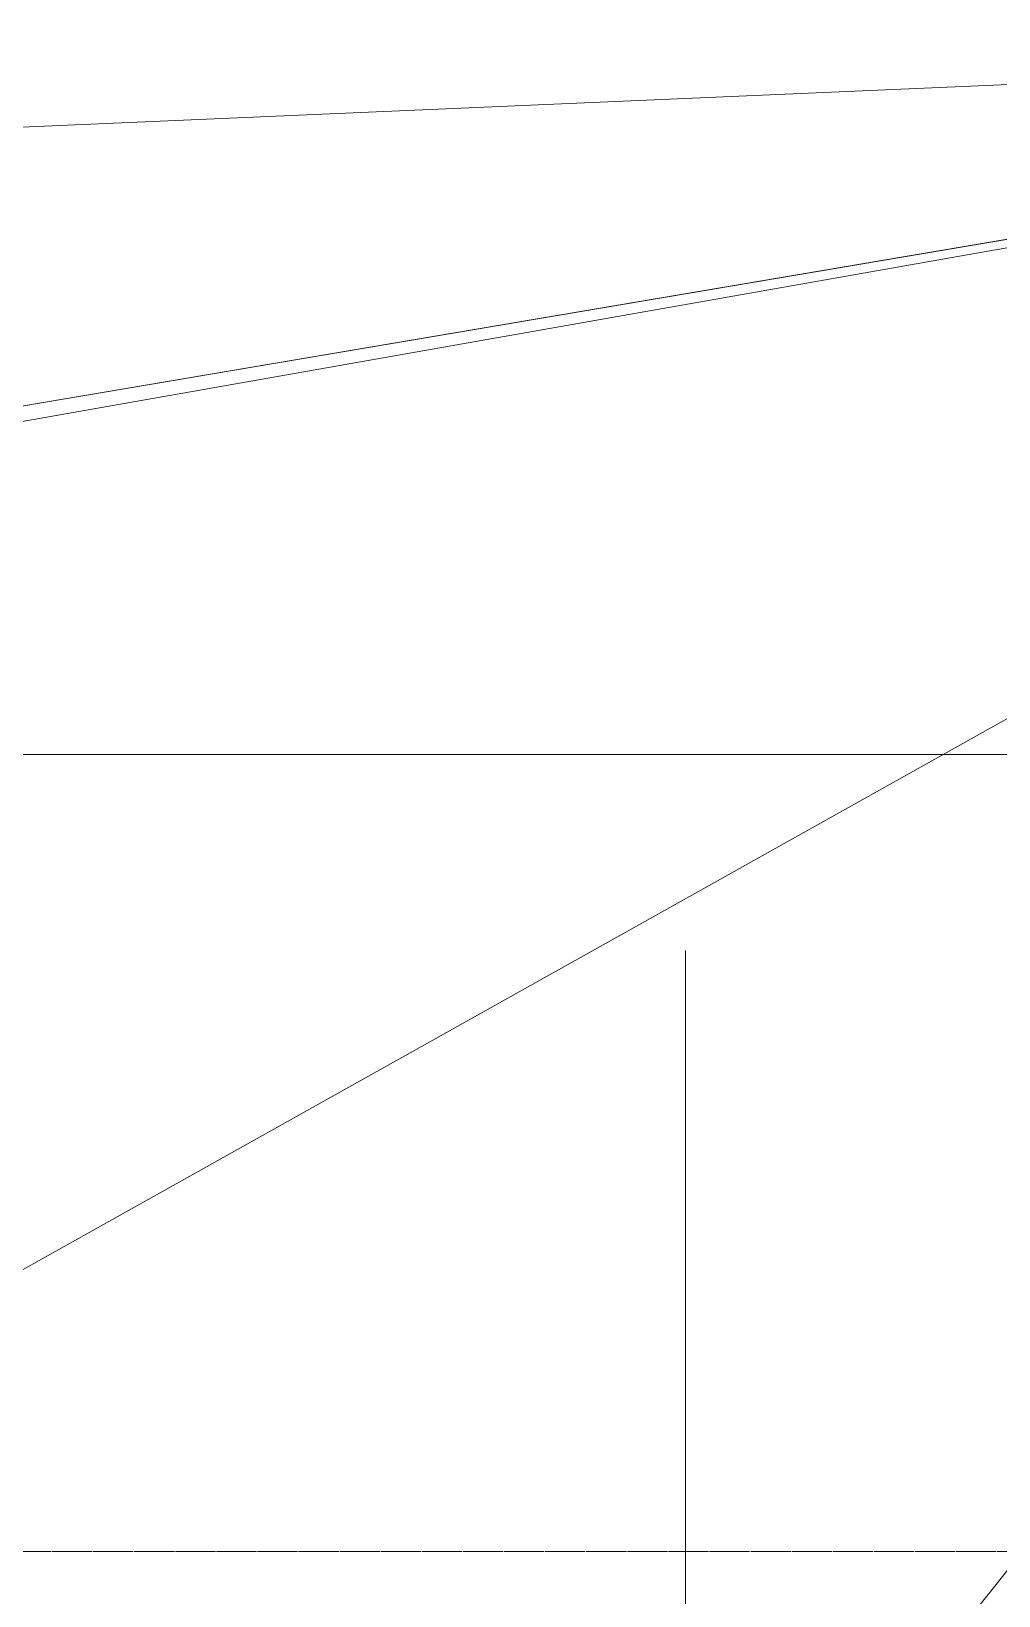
# Model space of a CAD drawing. Header units: millimetres. Extents: x -39236 to 34761, y -46566 to 21446.
# Drawn here: x 19621 to 20562, y 19923 to 21446 of the extents above; entities that cross this region are included whole.
import ezdxf

# ---------------------------------------------------------------- set-up
doc = ezdxf.new("R2010")
doc.units = ezdxf.units.MM
doc.linetypes.add('Center', pattern=[40, 10, -5, 20, -5])
for name, color, linetype, lineweight in [('A-DETL', 90, 'Continuous', 9), ('A-FLOR-LEVL', 51, 'Continuous', 9), ('A-GENM', 13, 'Continuous', 9), ('C-TOPO', 7, 'Continuous', 9), ('G-IMPT', 8, 'Continuous', 9)]:
    doc.layers.add(name, color=color, linetype=linetype, lineweight=lineweight)

# ---------------------------------------------------------------- blocks, each defined once
blk = doc.blocks.new('TREE 7M - Baum_29a_dwg-394111-_3D_')
at = {"layer": 'G-IMPT'}
for p, q in [((-1535.3, 0, 5147.3), (-1483.9, 0, 5151.3)), ((-1502.5, 0, 5238.7), (-1528.7, 0, 5226.8)), ((-1506.9, 0, 3181), (-1511.5, 0, 3143.9)), ((-1500.8, 0, 5619), (-1466.8, 0, 5559.4)), ((-1474.6, 0, 2906.8), (-1428.1, 0, 2888.3)), ((-1436.2, 0, 5624.4), (-1437.1, 0, 5600.5)), ((-1417.6, 0, 5535.6), (-1358.4, 0, 5550.3)), ((-1404.1, 0, 4479.6), (-1399.4, 0, 4435.9)), ((-1397.2, 0, 4059.6), (-1349.2, 0, 4031.8)), ((-1381.5, 0, 4551.2), (-1355.3, 0, 4481)), ((-1376, 0, 5258.7), (-1348.6, 0, 5281.3)), ((-1374.6, 0, 4054.3), (-1336.2, 0, 4043.8)), ((-1362.2, 0, 4980.5), (-1333.5, 0, 5003.1)), ((-1341.9, 0, 4955.4), (-1346, 0, 4882.5)), ((-1280.9, 0, 4776.6), (-1222.7, 0, 4772.7)), ((-1258.9, 0, 2802.3), (-1244.9, 0, 2752)), ((-1211.4, 0, 4809.8), (-1186.5, 0, 4823)), ((-1143.6, 0, 4782), (-1117.8, 0, 4817.8)), ((-1133.4, 0, 2802.5), (-1105.3, 0, 2778.7)), ((-1129.7, 0, 5781.1), (-1109, 0, 5807.6)), ((-1074.1, 0, 4413.8), (-1060.3, 0, 4375.3)), ((-1072, 0, 2764.1), (-1033.5, 0, 2749.6)), ((-1065.2, 0, 6437), (-1020.9, 0, 6472.9)), ((-1059.3, 0, 4154.1), (-1037.6, 0, 4122.3)), ((-1018.3, 0, 6635.8), (-982, 0, 6678.3)), ((-1009.5, 0, 5941.6), (-1001, 0, 5907.1)), ((-1007.2, 0, 2038.1), (-956.7, 0, 2021)), ((-996.8, 0, 1970.6), (-950.2, 0, 1944.1)), ((-963.6, 0, 1797), (-992.5, 0, 1868.5)), ((-981.2, 0, 2144.1), (-941.4, 0, 2132.3)), ((-981, 0, 2054), (-922.6, 0, 2032.9)), ((-964, 0, 6710.1), (-931.8, 0, 6679.7)), ((-956.3, 0, 5919.1), (-900.7, 0, 5916.5)), ((-949.9, 0, 5932.4), (-904.7, 0, 5917.8)), ((-924.6, 0, 4561), (-924.7, 0, 4486.8)), ((-902.6, 0, 5467.3), (-856.8, 0, 5493.9)), ((-898.8, 0, 4194), (-881, 0, 4156.9)), ((-860.8, 0, 4374.3), (-888.9, 0, 4399.4)), ((-864.2, 0, 3302.3), (-842.2, 0, 3249.4)), ((-789.8, 0, 5197.2), (-841, 0, 5177.2)), ((-812.5, 0, 2165.6), (-775.9, 0, 2189.4)), ((-807.2, 0, 3285.2), (-773.1, 0, 3305.1)), ((-806.3, 0, 6677.2), (-757.3, 0, 6669.3)), ((-771.7, 0, 6980.6), (-755.2, 0, 6944.9)), ((-759.8, 0, 3056), (-725.7, 0, 3069.3)), ((-696.4, 0, 3220.4), (-714.2, 0, 3254.8))]:
    blk.add_line(p, q, dxfattribs=at)
for points in [[(-1562.5, 0, 4389.3), (-1578.5, 0, 4401.2), (-1539.8, 0, 4456.9), (-1505.1, 0, 4435.8)], [(-1559.2, 0, 6032.3), (-1519.4, 0, 6021.8), (-1466.9, 0, 6044.4)], [(-1528.2, 0, 4875.6), (-1509.1, 0, 4839.9), (-1481.8, 0, 4867.7), (-1485.3, 0, 4919.4)], [(-1423.6, 0, 3981.4), (-1454.1, 0, 3985.3), (-1524.4, 0, 3923)], [(-1453.8, 0, 2046.9), (-1523.3, 0, 2016.3), (-1520, 0, 1976.5)], [(-1521.3, 0, 5020.1), (-1478.9, 0, 5006.9), (-1500.5, 0, 4957.8)], [(-1499.9, 0, 3477.8), (-1490, 0, 3436.7), (-1520.7, 0, 3381)], [(-1517.8, 0, 4566.9), (-1475.1, 0, 4537.8), (-1459.6, 0, 4561.7)], [(-1517.3, 0, 2693.4), (-1491.7, 0, 2741.1), (-1466.4, 0, 2727.9)], [(-1468.3, 0, 1960.7), (-1482.1, 0, 1997.8), (-1505.4, 0, 1972.6), (-1502.2, 0, 1936.8)], [(-1456, 0, 4181.4), (-1504.7, 0, 4169.4), (-1491, 0, 4143), (-1461.8, 0, 4131.1)], [(-1450.6, 0, 4177.5), (-1504.4, 0, 4150.9), (-1480, 0, 4116.5)], [(-1478.5, 0, 6188.8), (-1451.4, 0, 6149.1), (-1499.9, 0, 6121.2)], [(-1485.5, 0, 1563.2), (-1424.7, 0, 1561.9), (-1414.5, 0, 1583.2)], [(-1431.2, 0, 2355.6), (-1431.6, 0, 2378.1), (-1483.6, 0, 2408.5)], [(-1371.1, 0, 2714.8), (-1395, 0, 2726.6), (-1443.7, 0, 2717.3), (-1444.2, 0, 2663), (-1482.5, 0, 2665.6)], [(-1477.1, 0, 2415.2), (-1479.9, 0, 2344.9), (-1402.9, 0, 2323.8)], [(-1472.8, 0, 5199), (-1385.7, 0, 5207.1), (-1398.1, 0, 5158)], [(-1465.9, 0, 2458.9), (-1458.6, 0, 2494.7), (-1413, 0, 2533.2), (-1414.8, 0, 2566.3)], [(-1465, 0, 5210.9), (-1405.4, 0, 5196.4), (-1399.3, 0, 5230.9), (-1392.7, 0, 5151.4)], [(-1458.4, 0, 1921), (-1460.3, 0, 1877.2), (-1430.8, 0, 1854.8)], [(-1447.7, 0, 3680.6), (-1450.8, 0, 3623.6), (-1408.5, 0, 3622.3), (-1397.4, 0, 3589.2), (-1370.9, 0, 3589.3)], [(-1397, 0, 2929.4), (-1430.7, 0, 2888.3), (-1445.1, 0, 2880.3), (-1422.3, 0, 2857.8)], [(-1429.8, 0, 6680.4), (-1442.1, 0, 6623.4), (-1400, 0, 6635.4)], [(-1431, 0, 5869.5), (-1400.3, 0, 5848.3), (-1390.5, 0, 5894.7), (-1372.1, 0, 5902.7)], [(-1396.3, 0, 6652.6), (-1423.8, 0, 6634), (-1397.7, 0, 6575.8)], [(-1408.8, 0, 1637.5), (-1390.8, 0, 1669.3), (-1348.4, 0, 1660.1)], [(-1400.9, 0, 3321.6), (-1352.2, 0, 3334.9), (-1356.6, 0, 3281.9)], [(-1394.8, 0, 2472.2), (-1353.5, 0, 2449.8), (-1388.2, 0, 2391.4), (-1336.1, 0, 2355.7), (-1351.3, 0, 2319.9), (-1387.3, 0, 2337.1)], [(-1393, 0, 1885.3), (-1380.5, 0, 1844.2), (-1335.3, 0, 1825.7)], [(-1384.6, 0, 2812.8), (-1358.8, 0, 2851.2), (-1301.8, 0, 2838.1), (-1282.6, 0, 2879.2)], [(-1292.2, 0, 6505.7), (-1316.4, 0, 6448.7), (-1349.5, 0, 6457.9), (-1383.1, 0, 6492.3)], [(-1340.9, 0, 3690), (-1378.7, 0, 3737.6), (-1347.4, 0, 3762.9), (-1345.4, 0, 3800)], [(-1377.5, 0, 3668.7), (-1354.8, 0, 3651.5), (-1360.5, 0, 3597.2), (-1342.1, 0, 3603.9)], [(-1376.4, 0, 5445.6), (-1320.6, 0, 5421.8), (-1324.9, 0, 5447)], [(-1374, 0, 3371.9), (-1350.5, 0, 3389.2), (-1312.4, 0, 3405.1), (-1359.9, 0, 3478)], [(-1292.9, 0, 5827.3), (-1350.1, 0, 5853.7), (-1338.9, 0, 5812.6), (-1362.8, 0, 5817.9)], [(-1352.5, 0, 2472.3), (-1341.4, 0, 2437.9), (-1319.5, 0, 2469.7), (-1303.2, 0, 2447.2)], [(-1342.3, 0, 3134.8), (-1324.3, 0, 3083.2), (-1268.8, 0, 3080.6), (-1263.6, 0, 3006.4), (-1244, 0, 3018.3)], [(-1341.5, 0, 5170), (-1272.2, 0, 5133), (-1247.3, 0, 5142.3), (-1258.8, 0, 5200.6)], [(-1341.2, 0, 2346.4), (-1311.6, 0, 2392.9), (-1281.8, 0, 2351.8)], [(-1333.4, 0, 3635.7), (-1307.7, 0, 3679.4), (-1288, 0, 3688.7), (-1242.6, 0, 3659.6)], [(-1332.3, 0, 5170), (-1256.5, 0, 5139.6), (-1244.3, 0, 5204.6)], [(-1264.3, 0, 5215.2), (-1252.9, 0, 5164.8), (-1268.6, 0, 5155.5), (-1329.5, 0, 5164.7)], [(-1298.2, 0, 1658.8), (-1329, 0, 1684), (-1301.6, 0, 1706.5), (-1251.6, 0, 1718.5), (-1250.4, 0, 1644.3), (-1291, 0, 1624.4), (-1281.2, 0, 1593.9)], [(-1328, 0, 4429.4), (-1305.9, 0, 4450.6), (-1295.9, 0, 4489), (-1326.4, 0, 4491.6)], [(-1326.1, 0, 2632.7), (-1274.9, 0, 2652.6), (-1282.1, 0, 2685.7)], [(-1315.8, 0, 1768.8), (-1284.2, 0, 1774.1), (-1247.8, 0, 1731.8), (-1245.7, 0, 1760.9), (-1220.8, 0, 1775.5)], [(-1300.2, 0, 1543.5), (-1271, 0, 1531.7), (-1242.2, 0, 1551.6)], [(-1275.8, 0, 4629.5), (-1299, 0, 4592.4), (-1267.5, 0, 4526.1)], [(-1291.3, 0, 3328.3), (-1193.3, 0, 3308.6), (-1200.6, 0, 3271.5)], [(-1145.2, 0, 2476.5), (-1186.8, 0, 2436.7), (-1228.1, 0, 2457.9), (-1239.6, 0, 2516.2), (-1264.9, 0, 2522.8), (-1287.3, 0, 2521.4)], [(-1285.6, 0, 3301.8), (-1250.7, 0, 3266.1), (-1283.4, 0, 3247.5), (-1270.9, 0, 3213.1)], [(-1255.4, 0, 3629.1), (-1270.5, 0, 3586.7), (-1252.7, 0, 3545.7)], [(-1267.3, 0, 2428.7), (-1244.4, 0, 2406.2), (-1248, 0, 2379.7)], [(-1230.7, 0, 2696.4), (-1265.9, 0, 2664.5), (-1245.3, 0, 2616.9)], [(-1256.6, 0, 5309.2), (-1238.6, 0, 5257.6), (-1240.6, 0, 5216.5), (-1212.7, 0, 5211.2)], [(-1255.5, 0, 3641.1), (-1220.2, 0, 3662.3), (-1214.2, 0, 3699.4)], [(-1253.3, 0, 1820.5), (-1217.5, 0, 1811.3), (-1200.5, 0, 1821.9)], [(-1248.2, 0, 2233.9), (-1219.4, 0, 2248.5), (-1220.1, 0, 2294.9)], [(-1241.9, 0, 4816.4), (-1187.8, 0, 4821.7), (-1169.1, 0, 4809.8)], [(-1240.7, 0, 4581.8), (-1207.6, 0, 4579.2), (-1188.4, 0, 4532.9), (-1125.5, 0, 4567.4), (-1115.5, 0, 4600.5)], [(-1191.6, 0, 6489.9), (-1236.4, 0, 6485.9), (-1217.5, 0, 6463.4)], [(-1234.7, 0, 3100.5), (-1226.2, 0, 3062.1), (-1201.3, 0, 3076.7)], [(-1229.7, 0, 3275.4), (-1205.4, 0, 3243.6), (-1233.9, 0, 3211.8), (-1211.2, 0, 3197.2)], [(-1220.9, 0, 6585.3), (-1185.3, 0, 6591.9), (-1151.1, 0, 6521.7)], [(-1220.3, 0, 3667.6), (-1213.9, 0, 3597.4), (-1201, 0, 3616)], [(-1218.3, 0, 5467), (-1193.7, 0, 5420.6), (-1175.8, 0, 5453.8)], [(-1203.5, 0, 2644.7), (-1217.6, 0, 2622.2), (-1198.7, 0, 2597)], [(-1213.9, 0, 2237.9), (-1150.7, 0, 2249.9), (-1177.7, 0, 2285.7), (-1130.2, 0, 2287.1)], [(-1213.8, 0, 2791.8), (-1146.4, 0, 2790.5), (-1133, 0, 2855.5)], [(-1208.1, 0, 3806.7), (-1211.4, 0, 3845.2), (-1189.7, 0, 3891.6)], [(-1208, 0, 5160.9), (-1190, 0, 5191.4), (-1163.6, 0, 5195.4)], [(-1201.4, 0, 1881.5), (-1197.9, 0, 1829.9), (-1159.8, 0, 1839.2), (-1169.6, 0, 1792.8), (-1143.2, 0, 1791.5)], [(-1121.5, 0, 6406.5), (-1147, 0, 6349.5), (-1199.4, 0, 6325.6)], [(-1190.3, 0, 2569.2), (-1180, 0, 2504.3), (-1144.5, 0, 2513.6), (-1134.5, 0, 2546.8)], [(-1119, 0, 6415.8), (-1153.8, 0, 6361.4), (-1185.5, 0, 6364)], [(-1182.2, 0, 5041.7), (-1158.6, 0, 5053.6), (-1155.5, 0, 5023.2), (-1099.6, 0, 4999.4), (-1118.5, 0, 5025.9), (-1104.5, 0, 5056.3)], [(-1165.8, 0, 5167.6), (-1178.5, 0, 5138.4), (-1134, 0, 5080.2)], [(-1076.6, 0, 3202.7), (-1126.4, 0, 3257), (-1168.8, 0, 3266.2)], [(-1167.4, 0, 3665), (-1153.6, 0, 3706.1), (-1168.7, 0, 3741.9)], [(-1116.6, 0, 5065.6), (-1099.8, 0, 5010), (-1158.2, 0, 5025.8), (-1168, 0, 5064.2)], [(-1124.6, 0, 5713.5), (-1168, 0, 5704.2), (-1135.5, 0, 5655.2)], [(-1166.5, 0, 5371.6), (-1142.9, 0, 5379.6), (-1106.9, 0, 5359.8), (-1087.9, 0, 5410.1), (-1058.8, 0, 5407.5)], [(-1162.7, 0, 5138.4), (-1160.7, 0, 5100), (-1136.6, 0, 5080.2)], [(-1156, 0, 5053.6), (-1146.5, 0, 5040.4), (-1117.7, 0, 5057.7), (-1102.5, 0, 5011.3)], [(-1153.1, 0, 5518.7), (-1115.2, 0, 5542.6), (-1098.3, 0, 5562.5)], [(-1084.4, 0, 1916.1), (-1134.1, 0, 1961.1), (-1135.8, 0, 1983.6), (-1151, 0, 1949.2)], [(-1149.3, 0, 4328.9), (-1113.2, 0, 4301.1), (-1084.8, 0, 4339.5)], [(-1148, 0, 3928.7), (-1102.1, 0, 3947.3), (-1094.7, 0, 3902.3)], [(-1138, 0, 3079.4), (-1109.5, 0, 3035.7), (-1065, 0, 2977.5), (-1020.3, 0, 2915.3), (-943.2, 0, 2805.4)], [(-1131.8, 0, 4869.5), (-1110.7, 0, 4872.2), (-1124.4, 0, 4901.3), (-1044.3, 0, 4930.5), (-1088.2, 0, 4947.7)], [(-1092.2, 0, 5268.4), (-1128.3, 0, 5215.3), (-1077.7, 0, 5190.2), (-1055.7, 0, 5137.2), (-1052.6, 0, 5192.9), (-1032.3, 0, 5241.9), (-1042.7, 0, 5310.8), (-1039.1, 0, 5337.3)], [(-1124, 0, 2631.6), (-1111.1, 0, 2650.1), (-1101.4, 0, 2625)], [(-1118.3, 0, 5573.1), (-1123.2, 0, 5550.5), (-1075.1, 0, 5517.5)], [(-1095.4, 0, 6508.6), (-1120.6, 0, 6590.7), (-1089.5, 0, 6630.5), (-1079.7, 0, 6676.8)], [(-1053.1, 0, 6504.6), (-1077.2, 0, 6527.1), (-1118.3, 0, 6531.1)], [(-1076.9, 0, 4823.2), (-1051.3, 0, 4791.4), (-1107.8, 0, 4775.4)], [(-1011.6, 0, 2064.6), (-1053.2, 0, 2104.3), (-1049.8, 0, 2136.1), (-1100.3, 0, 2079.1), (-1072.2, 0, 2052.6)], [(-1082.6, 0, 5728.1), (-1099.4, 0, 5705.6), (-1035.4, 0, 5673.9), (-1037.8, 0, 5658)], [(-1022.3, 0, 2556.2), (-1057.3, 0, 2515.1), (-1056.8, 0, 2560.1), (-1091.5, 0, 2504.4), (-1096.5, 0, 2487.2)], [(-1043.1, 0, 6380.1), (-1006.7, 0, 6335.1), (-1046.5, 0, 6343), (-1085.9, 0, 6333.7)], [(-1075.9, 0, 1800.9), (-1076.8, 0, 1774.4), (-1063.2, 0, 1749.2)], [(-1062.8, 0, 4050.7), (-1075.1, 0, 3991.1), (-1043.2, 0, 3983.2)], [(-1071.8, 0, 2352.1), (-1065.9, 0, 2313.6), (-998.4, 0, 2305.8), (-1001.7, 0, 2342.9), (-1024.4, 0, 2361.4), (-1009, 0, 2390.6), (-981, 0, 2372)], [(-1068.3, 0, 3100.7), (-1024.9, 0, 3111.3), (-971.8, 0, 3013.4), (-977, 0, 2929.9), (-884.3, 0, 2838.6), (-867.8, 0, 2798.8), (-831.9, 0, 2784.3), (-774.1, 0, 2719.4), (-743, 0, 2675.8), (-713.4, 0, 2644), (-623.6, 0, 2648.1), (-554.4, 0, 2616.4)], [(-1023.6, 0, 1831.4), (-1035.5, 0, 1914.9), (-1061.8, 0, 1904.2), (-994.6, 0, 1917.6), (-1029.4, 0, 1944), (-986.6, 0, 1910.9), (-986.1, 0, 1880.5)], [(-1046.7, 0, 4836.5), (-1020.3, 0, 4837.8), (-1000.2, 0, 4819.3), (-987.4, 0, 4843.2)], [(-1043.5, 0, 5601), (-996.1, 0, 5614.3), (-993.2, 0, 5598.4), (-968.4, 0, 5614.3)], [(-1042.5, 0, 3616.1), (-1012.5, 0, 3638.7), (-972.2, 0, 3603), (-976.8, 0, 3557.9), (-905.9, 0, 3507.7), (-856.4, 0, 3544.8), (-784.3, 0, 3580.7), (-793, 0, 3625.7), (-761.6, 0, 3649.6), (-780.8, 0, 3688), (-740.3, 0, 3718.5)], [(-1041.4, 0, 3950), (-1041.8, 0, 3897), (-1027.9, 0, 3934.2), (-973.6, 0, 3927.6), (-985.2, 0, 3988.5), (-926.7, 0, 3968.7)], [(-1035.7, 0, 5609), (-1005.5, 0, 5619.6), (-987.7, 0, 5582.5)], [(-1030.1, 0, 5593.1), (-983.9, 0, 5590.5), (-962.9, 0, 5603.7)], [(-1010.9, 0, 5945.5), (-1012.5, 0, 5885.9), (-1024.5, 0, 5892.5)], [(-1021.9, 0, 5814.3), (-945.3, 0, 5814.4), (-934.5, 0, 5883.3), (-913.2, 0, 5868.8)], [(-1006, 0, 3970), (-1021.5, 0, 4024.3), (-984.9, 0, 4052.1), (-914.4, 0, 4019.1)], [(-1021.5, 0, 4269.4), (-997.3, 0, 4244.3), (-981.8, 0, 4264.1)], [(-1019, 0, 4839.1), (-996.1, 0, 4811.4), (-976.7, 0, 4832.6)], [(-993.1, 0, 3108.7), (-978.9, 0, 3127.3), (-1012.6, 0, 3168.3), (-958.1, 0, 3147.2), (-954.9, 0, 3112.8), (-928.2, 0, 3098.2)], [(-962, 0, 6109.9), (-989.1, 0, 6147), (-1005.4, 0, 6097.9)], [(-1004.1, 0, 2650.3), (-960.6, 0, 2656.9), (-951.7, 0, 2679.5)], [(-985.5, 0, 4725.2), (-968.3, 0, 4723.9), (-995.1, 0, 4672.2), (-939.7, 0, 4674.9), (-891.6, 0, 4724), (-848, 0, 4718.8)], [(-990.8, 0, 2804), (-938.9, 0, 2785.5), (-921.8, 0, 2788.2)], [(-982.6, 0, 5993.3), (-953.1, 0, 5969.5), (-940.5, 0, 6002.6)], [(-969.5, 0, 2797.4), (-904.6, 0, 2788.2), (-865.8, 0, 2755.1), (-789.5, 0, 2695.6), (-726.6, 0, 2648), (-678.5, 0, 2610.9), (-691.1, 0, 2573.8)], [(-968.5, 0, 3779.2), (-937.1, 0, 3796.5), (-900.9, 0, 3763.4), (-872.5, 0, 3803.2)], [(-967, 0, 2645), (-958.5, 0, 2609.3), (-938.5, 0, 2600)], [(-966.6, 0, 5663.4), (-929.4, 0, 5650.2), (-908.5, 0, 5667.4)], [(-964, 0, 6390.8), (-948.9, 0, 6356.4), (-966.6, 0, 6304.7)], [(-933, 0, 1704.3), (-960.7, 0, 1781.1), (-941.1, 0, 1794.4), (-898.7, 0, 1787.8), (-872.9, 0, 1826.3)], [(-944.2, 0, 3662.6), (-957.6, 0, 3599), (-909, 0, 3615)], [(-957.3, 0, 5659.4), (-924, 0, 5642.2), (-899.1, 0, 5658.1)], [(-938.8, 0, 6624), (-955.6, 0, 6600.1), (-920.6, 0, 6563.1)], [(-945.1, 0, 5320.2), (-955.1, 0, 5289.7), (-898.4, 0, 5292.4), (-924.5, 0, 5275.2), (-949, 0, 5240.7), (-945.9, 0, 5208.9)], [(-946.1, 0, 6423.9), (-907.6, 0, 6412.1), (-876, 0, 6418.7)], [(-945.5, 0, 4225.8), (-866.9, 0, 4266.9), (-840.3, 0, 4255)], [(-943.2, 0, 6087.4), (-913.8, 0, 6067.5), (-886.4, 0, 6086.1)], [(-940.8, 0, 3702.4), (-921.6, 0, 3735.5), (-892.1, 0, 3713.1)], [(-940.1, 0, 3895.8), (-885.5, 0, 3869.4), (-907.8, 0, 3938.3), (-859.9, 0, 3999.3), (-839.2, 0, 3947.6)], [(-923.3, 0, 2319.1), (-935.9, 0, 2278), (-917.1, 0, 2260.8)], [(-933.1, 0, 5713.8), (-916.2, 0, 5732.3), (-868.8, 0, 5740.3), (-850.8, 0, 5772.2)], [(-929, 0, 3066.4), (-896.5, 0, 3098.2), (-895.9, 0, 3139.3), (-870.9, 0, 3146), (-863.8, 0, 3195)], [(-927.3, 0, 3039.9), (-916.1, 0, 3005.5), (-888.1, 0, 2988.3)], [(-879.8, 0, 6331.3), (-905.4, 0, 6276.9), (-920.4, 0, 6310)], [(-912.3, 0, 2614.6), (-887.6, 0, 2637.2), (-863.5, 0, 2698.1), (-874.7, 0, 2654.4), (-857.9, 0, 2598.8), (-843.5, 0, 2604.1), (-815.1, 0, 2643.9), (-834.1, 0, 2675.6)], [(-908.6, 0, 4631.3), (-876.6, 0, 4615.4), (-853.6, 0, 4660.5)], [(-896.9, 0, 6001.3), (-906.4, 0, 5940.4), (-880.1, 0, 5949.7)], [(-813.9, 0, 5138.8), (-855.1, 0, 5152), (-870.3, 0, 5111), (-892.4, 0, 5089.7)], [(-866.6, 0, 6808.3), (-856.4, 0, 6834.8), (-890.4, 0, 6889.1), (-813.5, 0, 6877.2)], [(-818.3, 0, 5161.4), (-859.4, 0, 5171.9), (-885, 0, 5120.2)], [(-879.2, 0, 5329.6), (-850, 0, 5323), (-846.2, 0, 5250.1), (-793.1, 0, 5234.3), (-784.9, 0, 5218.4)], [(-850.1, 0, 5648.9), (-877.5, 0, 5630.3), (-875.2, 0, 5648.9)], [(-877.3, 0, 5375.9), (-844.4, 0, 5381.3), (-826.4, 0, 5331), (-784.8, 0, 5292.6), (-751.8, 0, 5295.3)], [(-796.5, 0, 6326.1), (-793.2, 0, 6365.8), (-837.1, 0, 6385.6), (-865.8, 0, 6361.8), (-836.2, 0, 6328.7)], [(-833.9, 0, 2022.4), (-865.2, 0, 1998.5), (-856.9, 0, 1977.3), (-813.4, 0, 1978.7), (-841.7, 0, 2014.5)], [(-854.2, 0, 2132.4), (-824.8, 0, 2111.2), (-829.5, 0, 2075.4)], [(-825.1, 0, 6699.7), (-850.6, 0, 6642.7), (-790, 0, 6650.7), (-782, 0, 6568.6), (-813.6, 0, 6557.9)], [(-837.8, 0, 4981.1), (-798.7, 0, 5015.6), (-772.4, 0, 5024.9)], [(-829.5, 0, 3118.2), (-805.1, 0, 3079.8), (-814.9, 0, 3034.7)], [(-799.4, 0, 2572.3), (-777.6, 0, 2532.6), (-813.6, 0, 2473), (-761, 0, 2488.9), (-752.4, 0, 2450.5)], [(-746.6, 0, 6263.8), (-784.4, 0, 6311.5), (-802.2, 0, 6270.4)], [(-764.4, 0, 5661), (-786.9, 0, 5664.9), (-765.4, 0, 5637.1), (-800.8, 0, 5621.2)], [(-793.7, 0, 3107.6), (-777.2, 0, 3151.4), (-751.3, 0, 3105)], [(-793.2, 0, 3478.6), (-742, 0, 3419.1), (-656.7, 0, 3374.1), (-666.4, 0, 3403.3), (-635.2, 0, 3431.1), (-618.5, 0, 3459)], [(-769.2, 0, 5068.7), (-788.2, 0, 5101.8), (-776.7, 0, 5124.3)], [(-784.3, 0, 6948.8), (-769, 0, 6899.8), (-785.5, 0, 6856.1)], [(-762.1, 0, 4477.7), (-776.3, 0, 4540), (-722.7, 0, 4571.9)], [(-773.3, 0, 2512.7), (-755.8, 0, 2495.5), (-708.5, 0, 2511.5), (-686.8, 0, 2556.6)], [(-763.1, 0, 2854.6), (-769.3, 0, 2830.8), (-739.9, 0, 2812.2), (-753.8, 0, 2773.8)], [(-755, 0, 6852.1), (-672.9, 0, 6837.7), (-704.3, 0, 6903.9)], [(-709.7, 0, 6669.3), (-749.9, 0, 6625.6), (-720.6, 0, 6611)], [(-744, 0, 4661.9), (-733.7, 0, 4601), (-709.7, 0, 4583.8)], [(-742.5, 0, 4813), (-712.5, 0, 4836.9), (-668.8, 0, 4827.6)], [(-663.7, 0, 5238.4), (-704.6, 0, 5235.7), (-742.4, 0, 5209.2)], [(-741.3, 0, 5222.4), (-730, 0, 5256.9), (-703.6, 0, 5259.6), (-677.6, 0, 5282.1)], [(-713.5, 0, 6417.6), (-739, 0, 6360.6), (-678.2, 0, 6362)], [(-732.1, 0, 4738.8), (-738, 0, 4699), (-707.5, 0, 4693.8), (-698.5, 0, 4624.9)], [(-732.3, 0, 4915), (-704.5, 0, 4909.8), (-697.4, 0, 4879.3)], [(-641, 0, 5227.8), (-655, 0, 5193.4), (-731.2, 0, 5165.4)], [(-693.3, 0, 6314.3), (-721.5, 0, 6344.7), (-730.1, 0, 6301)], [(-722.9, 0, 4345.3), (-700.5, 0, 4348), (-660.8, 0, 4263.2)], [(-714, 0, 2443.9), (-688.2, 0, 2478.4), (-650.8, 0, 2453.3), (-638.6, 0, 2515.6), (-635.5, 0, 2486.4)], [(-651, 0, 2069), (-679.3, 0, 2021.3), (-708.5, 0, 2027.9)], [(-648.4, 0, 4553.4), (-688.7, 0, 4512.3), (-658, 0, 4492.4)], [(-686.4, 0, 5654.4), (-619, 0, 5651.9), (-591.7, 0, 5682.4)], [(-685.2, 0, 4060.5), (-629.9, 0, 4072.4), (-585.8, 0, 4043.3), (-526.7, 0, 4140.1)], [(-682.4, 0, 3807.4), (-635.3, 0, 3755.8), (-672.1, 0, 3743.8), (-668.4, 0, 3681.5), (-659.9, 0, 3645.8), (-611, 0, 3647.1), (-608, 0, 3701.5)], [(-672.8, 0, 2829.5), (-641.7, 0, 2861.4), (-634.6, 0, 2914.4)], [(-672.3, 0, 5121.8), (-611.8, 0, 4974.8), (-583.3, 0, 4932.4), (-516.1, 0, 4861), (-460.8, 0, 4789.5), (-434.1, 0, 4776.3)], [(-604.8, 0, 1349.6), (-638.8, 0, 1323.1), (-672, 0, 1338.9)], [(-661.2, 0, 2361.8), (-600.2, 0, 2352.6), (-596, 0, 2338.1)], [(-642.4, 0, 6433.6), (-632.3, 0, 6381.9), (-646.4, 0, 6352.7), (-655.9, 0, 6367.3)], [(-649.7, 0, 2307.5), (-640.7, 0, 2243.9), (-614.4, 0, 2251.9), (-582.4, 0, 2234.7), (-593.7, 0, 2198.9), (-532.7, 0, 2179.1), (-520.5, 0, 2165.9), (-460.6, 0, 2132.9), (-427.8, 0, 2148.8)], [(-492.8, 0, 5932.9), (-507.6, 0, 5868), (-555.2, 0, 5871.9), (-582.5, 0, 5926.2), (-626, 0, 5915.5), (-646.3, 0, 5949.9), (-623, 0, 5975.1)], [(-619.7, 0, 1927.3), (-640.1, 0, 1883.5), (-622.2, 0, 1841.2)], [(-634.4, 0, 2339.3), (-599, 0, 2278.4), (-578, 0, 2282.4), (-561.6, 0, 2331.5)], [(-628.5, 0, 4309.6), (-600.6, 0, 4296.4), (-618.4, 0, 4254), (-603.9, 0, 4254)], [(-621.2, 0, 4345.4), (-610, 0, 4383.8), (-600.3, 0, 4358.7)], [(-611.1, 0, 2687.8), (-587, 0, 2670.6), (-614.3, 0, 2642.8)], [(-558.1, 0, 5164.3), (-603.9, 0, 5137.8), (-575.3, 0, 5088.8), (-590.6, 0, 5053)], [(-603.1, 0, 1967.1), (-559.7, 0, 1975.1), (-584, 0, 2010.8)], [(-592, 0, 2894.6), (-578.1, 0, 2849.5), (-590.6, 0, 2809.8)], [(-538.6, 0, 4063.3), (-572.4, 0, 4031.4), (-552, 0, 3993), (-587.6, 0, 3987.7)]]:
    blk.add_polyline3d(points, dxfattribs=at)
blk = doc.blocks.new('TREE 7M - TREE 7M-394112-_3D_')
blk.add_blockref('TREE 7M - Baum_29a_dwg-394111-_3D_', (10.2, 0))

msp = doc.modelspace()

# ---------------------------------------------------------------- linework, layer by layer
at = {"layer": 'A-DETL'}
msp.add_line((20257.4, 18451.7, -2040), (20257.4, 20551.7, -2040), dxfattribs=at)
at = {"layer": 'A-FLOR-LEVL', "linetype": 'Center'}
for p, q in [((65.9, 19966.5), (24734.9, 19966.5)), ((65.9, 19966.5, 3000), (24734.9, 19966.5, 3000)), ((65.9, 19966.5, 5780), (24734.9, 19966.5, 5780)), ((24734.9, 19966.5, -2040), (65.9, 19966.5, -2040)), ((24734.9, 19966.5, 6700), (65.9, 19966.5, 6700)), ((24734.9, 19966.5, 8830.1), (65.9, 19966.5, 8830.1))]:
    msp.add_line(p, q, dxfattribs=at)

# ---------------------------------------------------------------- block references
at = {"layer": 'A-GENM'}
msp.add_blockref('TREE 7M - TREE 7M-394112-_3D_', (21138.9, 20742.5, -500), dxfattribs=at)

# ---------------------------------------------------------------- meshes
at = {"layer": 'C-TOPO'}
mesh = msp.add_polyface(dxfattribs=at)
corners = [(2239.4, 3143.8, 380), (2635.1, 411.6, 380), (34760.8, -1911.4, -1460), (24236.7, 17005.5, -1120), (21766.1, 21446.4, -650), (2239.4, 20601.9, 50), (2239.4, 17005.5, -260), (5600.4, 17005.5, -260), (5649.4, 17005.5, -242.5), (5649.4, 16881.3, -259.3), (5649.4, 13737.5, -196.9), (5649.4, 5994.5, -47.6), (5765.4, 5994.5, -47.6), (5802.4, 5994.5, -48.9), (5802.4, 3529.3), (4323, 3369.2, 157.8), (2239.4, 12213.4, 202.1), (24120.4, 17005.5, -1120), (24199.9, 16855.5, -1050), (24250.6, 16759.8, -1120), (29883.4, 6134.5, -1320), (29031.5, 6042.3, -1166.4), (23673.4, 5462.7, -1209.5), (23098.2, 5400.4, -1185.4), (22251, 5308.8, -1092.1), (20820.4, 5154, -900), (20820.4, 5994.5, -900), (15565.4, 5994.5, -385.7), (14690.2, 5994.5, -300), (14547.7, 5994.5, -297.1), (14392.4, 5994.5, -293.8), (14392.4, 6134.5, -293.8), (14392.4, 10751.9, -240.5), (14392.4, 10947.5, -239.6), (14402.4, 10947.5, -240.9), (14402.4, 11632.5, -237.7), (14335.6, 11632.5, -229.2), (11963.2, 11632.5, -179.8), (9844.4, 11632.5, -179.8), (9844.4, 17005.5, -160), (13989, 17005.5, -160), (20820.4, 17005.5, -160), (21450.9, 17005.5, -160), (24059.3, 17005.5, -160), (31772.2, 2762.8, -1460), (5880.4, 17005.5, -160), (5880.4, 19615.5, -160), (6040.4, 19615.5, -160), (6040.4, 19775.5, -160), (11900.4, 19775.5, -160), (11900.4, 19615.5, -160), (12290.4, 19615.5, -160), (12290.4, 19775.5, -160), (18780.4, 19775.5, -160), (18780.4, 19615.5, -160), (19100.4, 19615.5, -160), (19100.4, 19525.5, -160), (20110.4, 19525.5, -160), (20110.4, 19615.5, -160), (20430.4, 19615.5, -160), (20430.4, 19772, -160), (23469.1, 17635.5, -160), (23786.4, 17635.5, -160), (9890.3, 6134.5, -200), (9834.4, 1361.1, -200), (14690.5, -116.9, -300)]
mesh.append_faces([[corners[k] for k in face] for face in [(0, 1, 15), (14, 1, 64), (1, 14, 15), (1, 65, 64), (12, 10, 11), (63, 13, 14), (13, 10, 12), (14, 64, 63), (0, 15, 16), (63, 30, 31), (30, 63, 64), (63, 31, 37), (37, 31, 32), (38, 63, 37), (33, 36, 37), (32, 33, 37), (63, 38, 13), (64, 65, 30), (13, 38, 10), (45, 8, 9), (46, 8, 45), (5, 6, 46), (7, 46, 6), (46, 7, 8), (5, 46, 48), (9, 10, 45), (47, 45, 39), (45, 10, 39), (51, 40, 52), (39, 40, 50), (38, 39, 10), (51, 50, 40), (47, 39, 48), (48, 46, 47), (49, 50, 52), (48, 39, 49), (52, 50, 51), (5, 49, 4), (39, 50, 49), (48, 49, 5), (40, 53, 52), (47, 46, 45), (4, 49, 52), (36, 33, 35), (28, 29, 65), (28, 65, 27), (25, 65, 24), (27, 65, 25), (34, 35, 33), (26, 27, 25), (29, 30, 65), (24, 65, 23), (44, 2, 20), (23, 2, 22), (65, 2, 23), (22, 2, 44), (20, 21, 44), (22, 44, 21), (3, 19, 20), (20, 2, 3), (65, 1, 2), (54, 56, 55), (56, 54, 41), (55, 57, 58), (57, 55, 56), (56, 41, 57), (54, 55, 53), (53, 58, 60), (58, 53, 55), (59, 60, 58), (60, 59, 4), (58, 57, 59), (53, 60, 4), (57, 41, 59), (53, 40, 54), (42, 61, 59), (61, 42, 43), (4, 61, 62), (4, 59, 61), (62, 17, 3), (62, 61, 43), (3, 17, 18), (62, 3, 4), (43, 17, 62), (18, 19, 3), (42, 59, 41), (40, 41, 54), (53, 4, 52)]])

doc.saveas('drawing.dxf')
